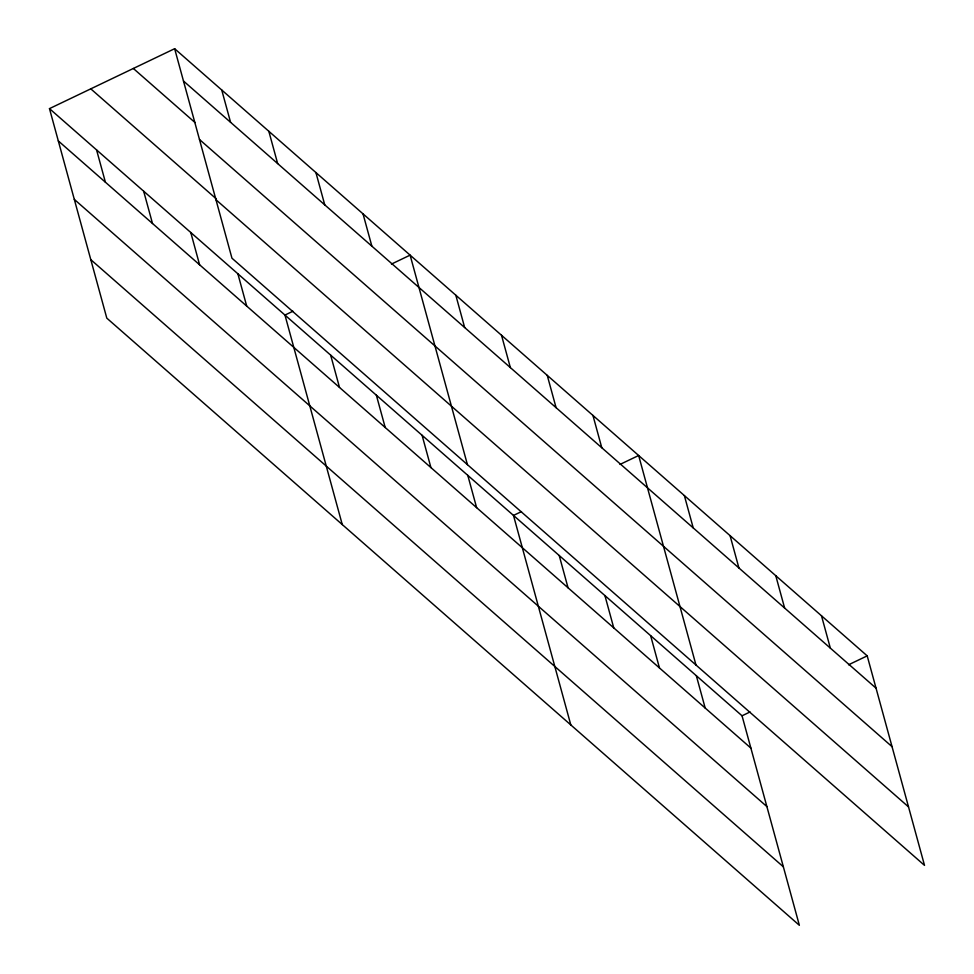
<?xml version="1.0" encoding="UTF-8"?>
<svg xmlns="http://www.w3.org/2000/svg" width="974" height="974" viewBox="0 0 974 974"><rect width="100%" height="100%" fill="white"/><g stroke="black" fill="none" stroke-linecap="round" stroke-linejoin="round"><path stroke-width="1.46" d="M49.479 108.625L742.042 715.793L799.362 925.3L106.799 318.133L49.479 108.625L174.638 48.7L867.201 655.867L924.521 865.375L231.958 258.207L174.638 48.7M292.943 311.23L284.956 315.065L342.264 524.572M391.463 264.064L410.115 255.139L467.423 464.647M521.492 511.594L513.493 515.429L570.813 724.936M620 464.428L638.652 455.503L695.972 665.011M742.042 715.793L750.041 711.957M848.549 664.792L867.201 655.867M183.477 81.012L876.04 688.18M133.341 68.472L195.007 122.541M199.475 139.489L892.038 746.656M90.789 88.853L216.374 198.952M215.96 199.731L908.523 806.898M58.318 140.926L750.881 748.093M74.316 199.402L766.879 806.569M90.801 259.656L783.364 866.823M821.496 615.799L830.335 648.1M775.779 575.719L784.618 608.032M730.074 535.651L738.913 567.952M684.369 495.571L693.208 527.884M696.337 675.712L705.176 708.025M592.947 415.423L601.786 447.736M650.632 635.645L659.459 667.957M547.242 375.355L556.081 407.668M604.915 595.577L613.754 627.877M501.525 335.287L510.364 367.588M559.21 555.497L568.049 587.809M455.82 295.207L464.659 327.52M467.788 475.349L476.627 507.661M363.022 213.854L371.861 246.154M422.083 435.281L430.922 467.581M315.917 172.556L324.756 204.869M376.366 395.201L385.205 427.513M330.661 355.133L339.5 387.445M268.824 131.271L277.663 163.583M221.731 89.985L230.57 122.298M237.863 273.767L246.702 306.079M190.77 232.482L199.597 264.794M143.665 191.196L152.504 223.509M96.572 149.911L105.411 182.223"/></g></svg>
